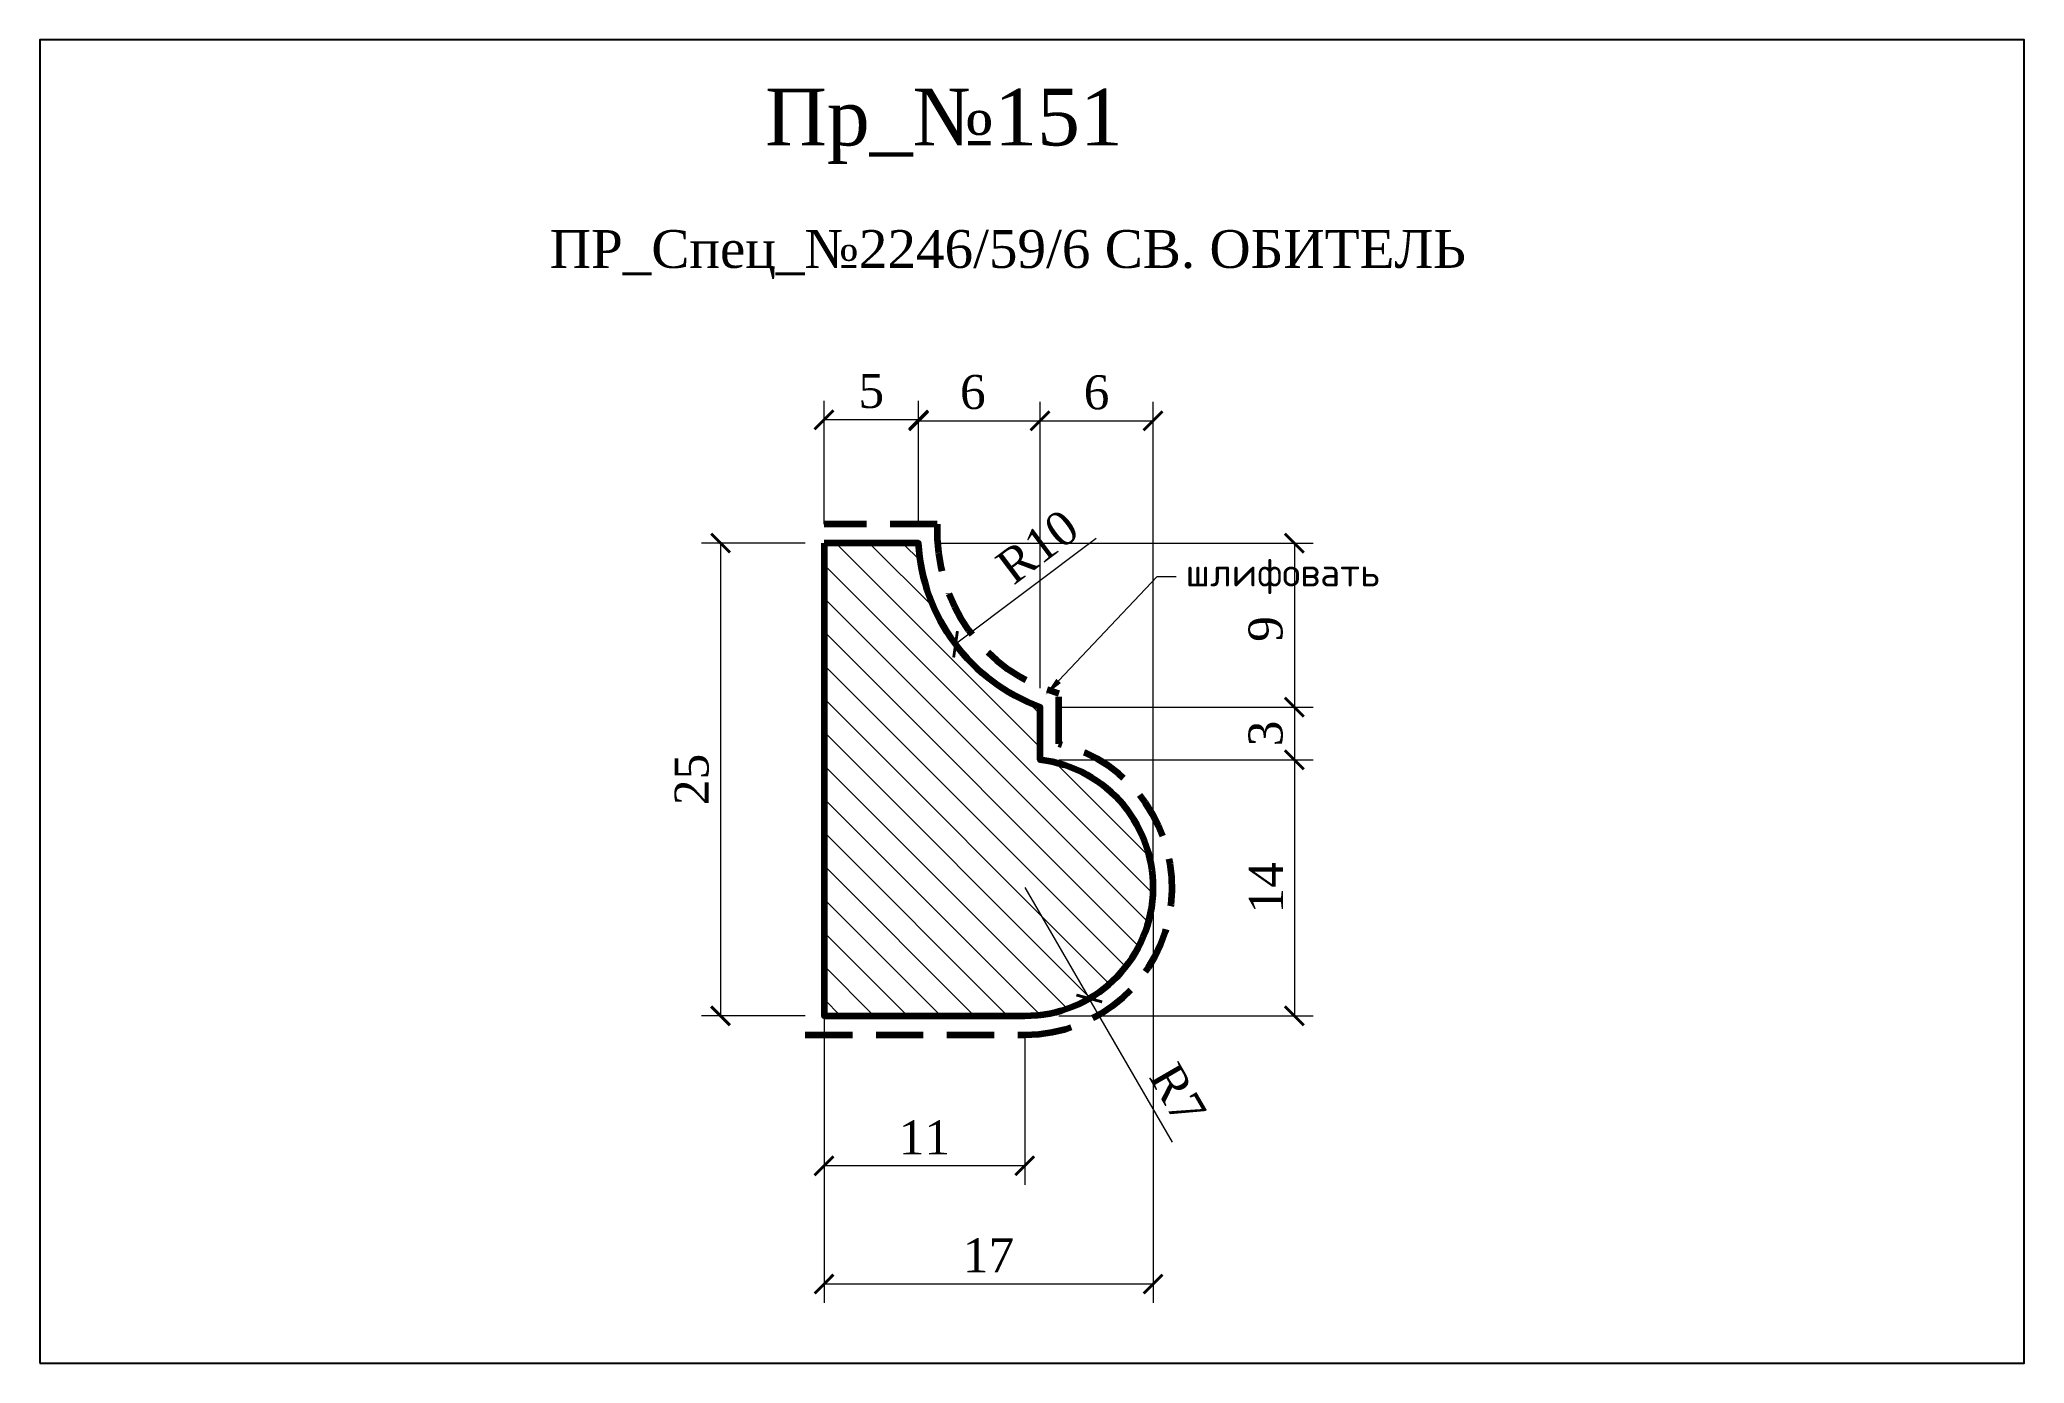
# Model space of a CAD drawing. Header units: millimetres. Extents: x 304178 to 304283, y -91381 to -91311.
import ezdxf
from ezdxf import colors
from ezdxf.entities.mleader import LeaderData, LeaderLine
from ezdxf.math import Vec2, Vec3

# ---------------------------------------------------------------- set-up
doc = ezdxf.new("R2010")
doc.units = ezdxf.units.MM
doc.header["$MEASUREMENT"] = 0
doc.linetypes.add('HIDDEN', pattern=[0.375, 0.25, -0.125])
doc.layers.add('Outside panel', color=7, linetype='Continuous', lineweight=18, true_color=0x7f5e57)
for name, color, linetype, lineweight in [('линия 15', 7, 'Continuous', 15), ('линия 50', 1, 'Continuous', 211), ('служебный слой РАЗМЕРЫ', 7, 'Continuous', 9)]:
    doc.layers.add(name, color=color, linetype=linetype, lineweight=lineweight)
doc.layers.add('размеры в модели', color=7, linetype='Continuous')
doc.styles.add('ELECT', font='times.ttf')
doc.styles.get("Standard").update_dxf_attribs({"font": 'times.ttf'})
doc.styles.add('ЕСКД профили текст', font='isocpeur.ttf')
doc.dimstyles.new('M_1', dxfattribs={"dimtxt": 1.8, "dimasz": 1, "dimexe": 1, "dimexo": 1, "dimgap": 0.6, "dimtad": 1, "dimdec": 0, "dimdsep": 46, "dimtxsty": 'Standard', "dimblk": 'ARCHTICK', "dimcen": -5, "dimclrd": 7, "dimclre": 7, "dimclrt": 7, "dimadec": 0, "dimazin": 0, "dimtfac": 1, "dimtdec": 0, "dimtmove": 0, "dimatfit": 3, "dimfxl": 1, "dimtolj": 1, "dimtzin": 0, "dimlwd": 5, "dimlwe": 5, "dimarcsym": 0})

# ---------------------------------------------------------------- blocks, each defined once
blk = doc.blocks.new('_ArchTick')
at = {"color": 0, "linetype": 'ByBlock', "const_width": 0.15}
blk.add_lwpolyline([(-0.5, -0.5), (0.5, 0.5)], dxfattribs=at)
blk = doc.blocks.new('*D12')
at = {"layer": 'Defpoints', "color": 0, "ltscale": 1000, "transparency": 16777216}
for p in [(304231.0079487832, -91348.85000177936), (304231.0079487832, -91362.39017507646), (304244.4610807461, -91362.39017507646)]:
    blk.add_point(p, dxfattribs=at)
at = {"layer": 'линия 15', "color": 7, "lineweight": 5, "ltscale": 1000, "transparency": 16777216}
for p, q in [((304232.0079487832, -91348.85000177936), (304245.4610807461, -91348.85000177936)), ((304244.4610807461, -91348.85000177936), (304244.4610807461, -91362.39017507646)), ((304232.0079487832, -91362.39017507646), (304245.4610807461, -91362.39017507646))]:
    blk.add_line(p, q, dxfattribs=at)
for p, rotation in [((304244.4610807461, -91348.85000177936), 90), ((304244.4610807461, -91362.39017507646), 270)]:
    blk.add_blockref('_ArchTick', p, dxfattribs=dict(at, rotation=rotation))
at = {"layer": 'линия 15', "color": 7, "ltscale": 1000, "transparency": 16777216, "insert": (304242.9610807461, -91355.62008842785), "char_height": 1.8, "attachment_point": 5, "rotation": 90}
blk.add_mtext('\\A1;14', dxfattribs=at)
blk = doc.blocks.new('*D11')
at = {"layer": 'Defpoints', "color": 0, "ltscale": 1000, "transparency": 16777216}
for p in [(304231.0079487832, -91346.06700177935), (304231.0079487832, -91348.85000177936), (304244.461080746, -91348.85000177936)]:
    blk.add_point(p, dxfattribs=at)
at = {"layer": 'линия 15', "color": 7, "lineweight": 5, "ltscale": 1000, "transparency": 16777216}
for p, q in [((304232.0079487832, -91346.06700177935), (304245.461080746, -91346.06700177935)), ((304244.461080746, -91346.06700177935), (304244.461080746, -91348.85000177936)), ((304232.0079487832, -91348.85000177936), (304245.461080746, -91348.85000177936))]:
    blk.add_line(p, q, dxfattribs=at)
for p, rotation in [((304244.461080746, -91346.06700177935), 90), ((304244.461080746, -91348.85000177936), 270)]:
    blk.add_blockref('_ArchTick', p, dxfattribs=dict(at, rotation=rotation))
at = {"layer": 'линия 15', "color": 7, "ltscale": 1000, "transparency": 16777216, "insert": (304242.9455075665, -91347.45850177929), "char_height": 1.8, "attachment_point": 5, "rotation": 90}
blk.add_mtext('\\A1;3', dxfattribs=at)
blk = doc.blocks.new('*D10')
at = {"layer": 'Defpoints', "color": 0, "ltscale": 1000, "transparency": 16777216}
for p in [(304224.5759487832, -91337.39020177936), (304231.0079487832, -91346.06700177935), (304244.4610807457, -91346.06700177935)]:
    blk.add_point(p, dxfattribs=at)
at = {"layer": 'линия 15', "color": 7, "lineweight": 5, "ltscale": 1000, "transparency": 16777216}
for p, q in [((304225.5759487832, -91337.39020177936), (304245.4610807457, -91337.39020177936)), ((304244.4610807457, -91337.39020177936), (304244.4610807457, -91346.06700177935)), ((304232.0079487832, -91346.06700177935), (304245.4610807457, -91346.06700177935))]:
    blk.add_line(p, q, dxfattribs=at)
for p, rotation in [((304244.4610807457, -91337.39020177936), 90), ((304244.4610807457, -91346.06700177935), 270)]:
    blk.add_blockref('_ArchTick', p, dxfattribs=dict(at, rotation=rotation))
at = {"layer": 'линия 15', "color": 7, "ltscale": 1000, "transparency": 16777216, "insert": (304242.9429120363, -91341.93158129894), "char_height": 1.8, "attachment_point": 5, "rotation": 90}
blk.add_mtext('\\A1;9', dxfattribs=at)
blk = doc.blocks.new('*D8')
at = {"layer": 'Defpoints', "color": 0, "ltscale": 1000, "transparency": 16777216}
for p in [(304231.0079487832, -91330.92574874742), (304224.5759487832, -91337.39020177936), (304231.0079487832, -91346.06700177935)]:
    blk.add_point(p, dxfattribs=at)
at = {"layer": 'линия 15', "color": 7, "lineweight": 5, "ltscale": 1000, "transparency": 16777216}
for p, q in [((304224.5759487832, -91336.39020177936), (304224.5759487832, -91329.92574874742)), ((304231.0079487832, -91345.06700177935), (304231.0079487832, -91329.92574874742)), ((304224.5759487832, -91330.92574874742), (304231.0079487832, -91330.92574874742))]:
    blk.add_line(p, q, dxfattribs=at)
at = {"layer": 'линия 15', "color": 7, "lineweight": 5, "ltscale": 1000, "transparency": 16777216, "rotation": 180}
blk.add_blockref('_ArchTick', (304224.5759487832, -91330.92574874742), dxfattribs=at)
at = {"layer": 'линия 15', "color": 7, "lineweight": 5, "ltscale": 1000, "transparency": 16777216}
blk.add_blockref('_ArchTick', (304231.0079487832, -91330.92574874742), dxfattribs=at)
at = {"layer": 'линия 15', "color": 7, "ltscale": 1000, "transparency": 16777216, "insert": (304227.4493636307, -91329.4101755679), "char_height": 1.8, "attachment_point": 5}
blk.add_mtext('\\A1;6', dxfattribs=at)
blk = doc.blocks.new('*D7')
at = {"layer": 'Defpoints', "color": 0, "ltscale": 1000, "transparency": 16777216}
for p in [(304234.4074689521, -91336.82460194865), (304226.5346736819, -91342.7404946658)]:
    blk.add_point(p, dxfattribs=at)
at = {"layer": 'размеры в модели', "color": 7, "lineweight": 5, "ltscale": 1000, "transparency": 16777216}
blk.add_line((304233.9771659792, -91337.14794659776), (304226.5346736819, -91342.7404946658), dxfattribs=at)
at = {"layer": 'размеры в модели', "color": 7, "lineweight": 5, "ltscale": 1000, "transparency": 16777216, "rotation": 216.9224762887912}
blk.add_blockref('_ArchTick', (304226.5346736819, -91342.7404946658), dxfattribs=at)
at = {"layer": 'размеры в модели', "color": 7, "ltscale": 1000, "transparency": 16777216, "insert": (304230.8720578745, -91337.58546099154), "char_height": 1.8, "attachment_point": 5, "rotation": 36.9224762887912}
blk.add_mtext('\\A1;R10', dxfattribs=at)
blk = doc.blocks.new('*D6')
at = {"layer": 'Defpoints', "color": 0, "ltscale": 1000, "transparency": 16777216}
for p in [(304230.201213518, -91355.59606883605), (304233.6105049975, -91361.47288550237)]:
    blk.add_point(p, dxfattribs=at)
at = {"layer": 'размеры в модели', "color": 7, "lineweight": 5, "ltscale": 1000, "transparency": 16777216}
for p in [(304230.201213518, -91355.59606883605), (304238.0215694173, -91369.07652310708)]:
    blk.add_line(p, (304233.6105049975, -91361.47288550237), dxfattribs=at)
at = {"layer": 'размеры в модели', "color": 7, "lineweight": 5, "ltscale": 1000, "transparency": 16777216, "rotation": 120.1191154358974}
blk.add_blockref('_ArchTick', (304233.6105049975, -91361.47288550237), dxfattribs=at)
at = {"layer": 'размеры в модели', "color": 7, "ltscale": 1000, "transparency": 16777216, "insert": (304238.2965032003, -91366.52499453741), "char_height": 1.8, "attachment_point": 5, "rotation": 300.11911543589736}
blk.add_mtext('\\A1;R7', dxfattribs=at)
blk = doc.blocks.new('*D5')
at = {"layer": 'Defpoints', "color": 0, "ltscale": 1000, "transparency": 16777216}
for p in [(304219.575947247, -91362.39020177934), (304230.2009487832, -91362.39020177934), (304219.575947247, -91370.3225606301)]:
    blk.add_point(p, dxfattribs=at)
at = {"layer": 'размеры в модели', "color": 7, "lineweight": 5, "ltscale": 1000, "transparency": 16777216}
for p, q in [((304219.575947247, -91363.39020177934), (304219.575947247, -91371.3225606301)), ((304230.2009487832, -91363.39020177934), (304230.2009487832, -91371.3225606301)), ((304230.2009487832, -91370.3225606301), (304219.575947247, -91370.3225606301))]:
    blk.add_line(p, q, dxfattribs=at)
at = {"layer": 'размеры в модели', "color": 7, "lineweight": 5, "ltscale": 1000, "transparency": 16777216, "rotation": 180}
blk.add_blockref('_ArchTick', (304219.575947247, -91370.3225606301), dxfattribs=at)
at = {"layer": 'размеры в модели', "color": 7, "lineweight": 5, "ltscale": 1000, "transparency": 16777216}
blk.add_blockref('_ArchTick', (304230.2009487832, -91370.3225606301), dxfattribs=at)
at = {"layer": 'размеры в модели', "color": 7, "ltscale": 1000, "transparency": 16777216, "insert": (304224.8884480151, -91368.8225606301), "char_height": 1.8, "attachment_point": 5}
blk.add_mtext('\\A1;11', dxfattribs=at)
blk = doc.blocks.new('*D4')
at = {"layer": 'Defpoints', "color": 0, "ltscale": 1000, "transparency": 16777216}
for p in [(304219.5767493971, -91330.87093915809), (304219.5767493971, -91337.39020177936), (304224.5759487833, -91337.39020177936)]:
    blk.add_point(p, dxfattribs=at)
at = {"layer": 'размеры в модели', "color": 7, "lineweight": 5, "ltscale": 1000, "transparency": 16777216}
for p, q in [((304219.5767493971, -91336.39020177936), (304219.5767493971, -91329.87093915809)), ((304224.5759487833, -91336.39020177936), (304224.5759487833, -91329.87093915809)), ((304224.5759487833, -91330.87093915809), (304219.5767493971, -91330.87093915809))]:
    blk.add_line(p, q, dxfattribs=at)
at = {"layer": 'размеры в модели', "color": 7, "lineweight": 5, "ltscale": 1000, "transparency": 16777216, "rotation": 180}
blk.add_blockref('_ArchTick', (304219.5767493971, -91330.87093915809), dxfattribs=at)
at = {"layer": 'размеры в модели', "color": 7, "lineweight": 5, "ltscale": 1000, "transparency": 16777216}
blk.add_blockref('_ArchTick', (304224.5759487833, -91330.87093915809), dxfattribs=at)
at = {"layer": 'размеры в модели', "color": 7, "ltscale": 1000, "transparency": 16777216, "insert": (304222.0763490902, -91329.35536597857), "char_height": 1.8, "attachment_point": 5}
blk.add_mtext('\\A1;5', dxfattribs=at)
blk = doc.blocks.new('*D3')
at = {"layer": 'Defpoints', "color": 0, "ltscale": 1000, "transparency": 16777216}
for p in [(304219.575947247, -91337.39017507646), (304236.9833114743, -91356.00028391785), (304236.9833114743, -91376.57333729217)]:
    blk.add_point(p, dxfattribs=at)
at = {"layer": 'размеры в модели', "color": 7, "lineweight": 5, "ltscale": 1000, "transparency": 16777216}
for p, q in [((304219.575947247, -91338.39017507646), (304219.575947247, -91377.57333729217)), ((304236.9833114743, -91357.00028391785), (304236.9833114743, -91377.57333729217)), ((304219.575947247, -91376.57333729217), (304236.9833114743, -91376.57333729217))]:
    blk.add_line(p, q, dxfattribs=at)
at = {"layer": 'размеры в модели', "color": 7, "lineweight": 5, "ltscale": 1000, "transparency": 16777216, "rotation": 180}
blk.add_blockref('_ArchTick', (304219.575947247, -91376.57333729217), dxfattribs=at)
at = {"layer": 'размеры в модели', "color": 7, "lineweight": 5, "ltscale": 1000, "transparency": 16777216}
blk.add_blockref('_ArchTick', (304236.9833114743, -91376.57333729217), dxfattribs=at)
at = {"layer": 'размеры в модели', "color": 7, "ltscale": 1000, "transparency": 16777216, "insert": (304228.2796293607, -91375.05516858272), "char_height": 1.8, "attachment_point": 5}
blk.add_mtext('\\A1;17', dxfattribs=at)
blk = doc.blocks.new('*D2')
at = {"layer": 'Defpoints', "color": 0, "ltscale": 1000, "transparency": 16777216}
for p in [(304219.576749397, -91337.39017508074), (304214.0981881443, -91362.3901750763), (304219.576686562, -91362.3901750763)]:
    blk.add_point(p, dxfattribs=at)
at = {"layer": 'размеры в модели', "color": 7, "lineweight": 5, "ltscale": 1000, "transparency": 16777216}
for p, q in [((304218.576749397, -91337.39017508074), (304213.0981881443, -91337.39017508074)), ((304214.0981881443, -91337.39017508074), (304214.0981881443, -91362.3901750763)), ((304218.576686562, -91362.3901750763), (304213.0981881443, -91362.3901750763))]:
    blk.add_line(p, q, dxfattribs=at)
for p, rotation in [((304214.0981881443, -91337.39017508074), 90), ((304214.0981881443, -91362.3901750763), 270)]:
    blk.add_blockref('_ArchTick', p, dxfattribs=dict(at, rotation=rotation))
at = {"layer": 'размеры в модели', "color": 7, "ltscale": 1000, "transparency": 16777216, "insert": (304212.5826149648, -91349.89017507846), "char_height": 1.8, "attachment_point": 5, "rotation": 90}
blk.add_mtext('\\A1;25', dxfattribs=at)

msp = doc.modelspace()

# ---------------------------------------------------------------- hatches: boundary and pattern name
at = {"layer": 'Outside panel', "ltscale": 1000}
h = msp.add_hatch(dxfattribs=at)
h.set_pattern_fill('ANSI31', color=256, scale=10, angle=90)
h.set_pattern_definition([(135, (-7093.570867983683, 6073.039988824472), (-0.8838834764831844, -0.8838834764831844), [])])
edge = h.paths.add_edge_path()
edge.add_line((304219.576749397, -91337.39014874648), (304219.576749397, -91362.39017507646))
edge.add_line((304219.576749397, -91362.39017507646), (304230.2009487832, -91362.39020177934))
edge.add_arc((304230.2012135179, -91355.59606883604), 6.794132948466516, 269.9977674586678, 443.1806107030745)
edge.add_line((304231.0079487832, -91348.85000177936), (304231.0079487832, -91346.06700177935))
edge.add_arc((304234.4074689527, -91336.82460194874), 9.847775993178928, 183.2925531844905, 249.80557410838, ccw=False)
edge.add_line((304224.5759487832, -91337.39020177936), (304219.575947247, -91337.39017507646))
h.paths.add_polyline_path([(304225.3943734125, -91376.96190975072), (304230.9455630304, -91376.96190975072), (304230.9455630304, -91373.11857882066), (304225.3943734125, -91373.11857882066)], flags=9)

# ---------------------------------------------------------------- linework, layer by layer
at = {"color": 6, "ltscale": 1000}
msp.add_lwpolyline([(304178.0798439999, -91380.76719639881), (304283.0798439999, -91380.76719639881), (304283.0798439999, -91310.76719639881), (304178.0798439999, -91310.76719639881)], close=True, dxfattribs=at)
at = {"layer": 'линия 50', "color": 1, "linetype": 'HIDDEN', "ltscale": 10, "true_color": 0xff0909}
msp.add_lwpolyline([(304218.576749397, -91363.39017256307), (304218.576749397, -91363.39017256307), (304230.2009462698, -91363.39020177934, 0.8893935144542158), (304232.0079487832, -91348.01423422298), (304232.0079487832, -91345.34078906396, -0.3495997023305115), (304225.5703630276, -91336.3902070901), (304219.5840119994, -91336.39017511952)], format="xyb", dxfattribs=at)
at = {"layer": 'линия 50', "color": 7}
msp.add_lwpolyline([(304219.576749397, -91337.39014874648), (304219.576749397, -91362.39017507646), (304230.2009487832, -91362.39020177934, 0.9422109999999968), (304231.0079487832, -91348.85000177936), (304231.0079487832, -91346.06700177935, -0.2986499999999853), (304224.5759487832, -91337.39020177936), (304219.575947247, -91337.39017507646)], format="xyb", dxfattribs=at)

# ---------------------------------------------------------------- texts
at = {"color": 5, "ltscale": 1000, "style": 'ELECT'}
msp.add_text('Пр_№151', height=3, dxfattribs=at).set_placement((304216.458428105, -91316.35753171431))
at = {"color": 7, "ltscale": 1000, "style": 'ELECT'}
msp.add_text('ПР_Спец_№2246/59/6 СВ. ОБИТЕЛЬ', height=2, dxfattribs=at).set_placement((304205.0677433966, -91322.83499732713))

# ---------------------------------------------------------------- dimensions: what is measured, and where the dimension line sits
at = {"layer": 'линия 15', "color": 5, "ltscale": 1000}
dim = msp.add_linear_dim(base=(304231.0079487832, -91330.92574874742), p1=(304224.5759487832, -91337.39020177936), p2=(304231.0079487832, -91346.06700177935), dimstyle='M_1', dxfattribs=at)
dim.commit()
dim.dimension.update_dxf_attribs({"geometry": '*D8', "text_midpoint": (304227.4493636307, -91330.92574874742), "dimtype": 128})
msp.add_linear_dim(base=(304236.9833114742, -91330.92574874742), p1=(304231.0079487832, -91346.06700177935), p2=(304236.9833114742, -91356.00028391785), dimstyle='M_1', dxfattribs=at).render()
dim = msp.add_linear_dim(base=(304244.4610807457, -91346.06700177935), p1=(304224.5759487832, -91337.39020177936), p2=(304231.0079487832, -91346.06700177935), angle=90, dimstyle='M_1', dxfattribs=at)
dim.commit()
dim.dimension.update_dxf_attribs({"geometry": '*D10', "text_midpoint": (304244.4610807457, -91341.93158129894), "dimtype": 128})
for base, p1, p2, picture, middle in [((304244.461080746, -91348.85000177936), (304231.0079487832, -91346.06700177935), (304231.0079487832, -91348.85000177936), '*D11', (304242.9455075665, -91347.45850177929)), ((304244.4610807461, -91362.39017507646), (304231.0079487832, -91348.85000177936), (304231.0079487832, -91362.39017507646), '*D12', (304242.9610807461, -91355.62008842785))]:
    dim = msp.add_linear_dim(base=base, p1=p1, p2=p2, angle=90, dimstyle='M_1', dxfattribs=at)
    dim.commit()
    dim.dimension.update_dxf_attribs({"geometry": picture, "text_midpoint": middle})
at = {"layer": 'размеры в модели', "color": 0, "ltscale": 1000}
for base, p1, p2, angle, picture, middle in [((304219.5767493971, -91330.87093915809), (304224.5759487833, -91337.39020177936), (304219.5767493971, -91337.39020177936), 180, '*D4', (304222.0763490902, -91329.35536597857)), ((304214.0981881443, -91362.3901750763), (304219.576749397, -91337.39017508074), (304219.576686562, -91362.3901750763), 90, '*D2', (304212.5826149648, -91349.89017507846)), ((304236.9833114743, -91376.57333729217), (304219.575947247, -91337.39017507646), (304236.9833114743, -91356.00028391785), 180, '*D3', (304228.2796293607, -91375.05516858272)), ((304219.575947247, -91370.3225606301), (304230.2009487832, -91362.39020177934), (304219.575947247, -91362.39020177934), 180, '*D5', (304224.8884480151, -91368.8225606301))]:
    dim = msp.add_linear_dim(base=base, p1=p1, p2=p2, angle=angle, dimstyle='M_1', dxfattribs=at)
    dim.commit()
    dim.dimension.update_dxf_attribs({"geometry": picture, "text_midpoint": middle})
at = {"layer": 'размеры в модели', "color": 5, "ltscale": 1000}
dim = msp.add_radius_dim(center=(304234.4074689521, -91336.82460194865), mpoint=(304226.5346736819, -91342.7404946658), dimstyle='M_1', dxfattribs=at)
dim.commit()
dim.dimension.update_dxf_attribs({"geometry": '*D7', "text_midpoint": (304231.7825140365, -91338.79708454674), "dimtype": 132})
at = {"layer": 'размеры в модели', "color": 0, "ltscale": 1000}
dim = msp.add_radius_dim(center=(304230.201213518, -91355.59606883605), mpoint=(304233.6105049975, -91361.47288550237), dimstyle='M_1', dxfattribs=at)
dim.commit()
dim.dimension.update_dxf_attribs({"geometry": '*D6', "text_midpoint": (304236.9833114742, -91367.28681060502), "dimtype": 132})

# ---------------------------------------------------------------- leaders
at = {"layer": 'служебный слой РАЗМЕРЫ'}
ml = msp.add_multileader_mtext('Standard', dxfattribs=at)
ml.set_content('\\A1;шлифовать', color=256, style='ЕСКД профили текст')
ml.set_leader_properties(color=256, linetype='ByLayer', lineweight=-1)
ml.build(insert=Vec2(0, 0))
ml.multileader.update_dxf_attribs({"dogleg_length": 1, "arrow_head_size": 1})
ctx = ml.context
ctx.base_point, ctx.char_height, ctx.arrow_head_size, ctx.landing_gap_size, ctx.plane_origin = Vec3(304238.2052371409, -91339.15952809274), 1.5, 1, 0.5, Vec3(304257.2399683263, -91308.30414033537)
notes = []
notes.append((ctx, [(1, (1, 1, 0), (304237.2052371409, -91339.15952809274), (1, 0), 1, [(0, [(304231.3010770564, -91345.40850029452)], 0, [])])]))
ctx.mtext.insert, ctx.mtext.flow_direction = Vec3(304238.7052371409, -91338.18452809274), 5
for ctx, leaders in notes:
    for number, flags, end, landing, length, lines in leaders:
        leader = LeaderData()
        leader.index, (leader.has_last_leader_line, leader.has_dogleg_vector, leader.attachment_direction) = number, flags
        leader.last_leader_point, leader.dogleg_vector, leader.dogleg_length = Vec3(end), Vec3(landing), length
        for number, points, colour, breaks in lines:
            line = LeaderLine()
            line.index, line.vertices, line.color, line.breaks = number, Vec3.list(points), colors.encode_raw_color(colour), breaks
            leader.lines.append(line)
        ctx.leaders.append(leader)

doc.saveas('drawing.dxf')
